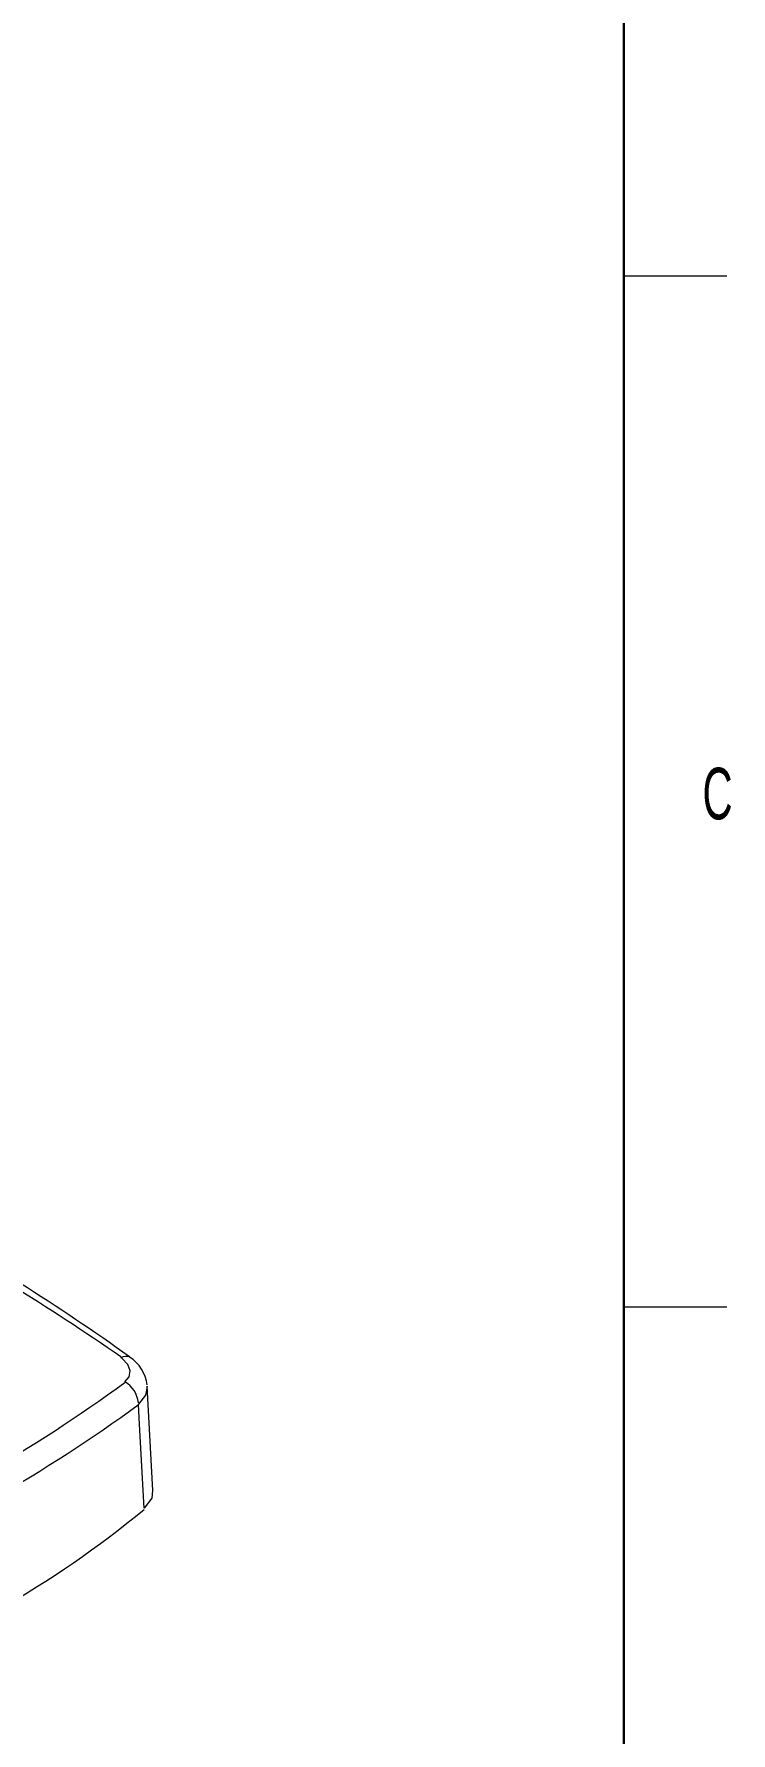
# Model space of a CAD drawing. Header units: inches. Extents: x 0.2 to 16.8, y 0.2 to 10.8.
# Drawn here: x 15.069 to 16.76, y 4.466 to 8.586 of the extents above; entities that cross this region are included whole.
import ezdxf

# ---------------------------------------------------------------- set-up
doc = ezdxf.new("R2010")
doc.units = ezdxf.units.IN
doc.header["$MEASUREMENT"] = 0
doc.styles.add('SLDTEXTSTYLE0', font='TXT', dxfattribs={"width": 0.605})

msp = doc.modelspace()

# ---------------------------------------------------------------- linework, layer by layer
at = {"color": 7, "linetype": 'Continuous', "lineweight": 30}
msp.add_line((16.5, 0.5), (16.5, 10.5), dxfattribs=at)
at = {"color": 7, "linetype": 'Continuous', "lineweight": 0}
for p, q in [((16.5, 8), (16.75, 8)), ((16.5, 5.5), (16.75, 5.5))]:
    msp.add_line(p, q, dxfattribs=at)
at = {"color": 7, "linetype": 'Continuous', "lineweight": 15}
msp.add_line((15.3574, 5.0545), (15.3434, 5.3073), dxfattribs=at)
at = {"color": 7, "linetype": 'Continuous', "lineweight": 0, "flags": 128}
for points in [[(15.2799, 5.3773), (15.286, 5.3796), (15.2915, 5.3806), (15.2965, 5.3802), (15.3007, 5.3785), (15.3011, 5.3782)], [(15.2894, 5.318), (15.3, 5.3303), (15.3024, 5.345), (15.2966, 5.3604), (15.2831, 5.3749), (15.2799, 5.3773)], [(15.3433, 5.3071), (15.3396, 5.2853), (15.3223, 5.2642)], [(15.3365, 5.0116), (15.3251, 5.2147), (15.3223, 5.2642)]]:
    msp.add_lwpolyline(points, dxfattribs=at)
at = {"color": 7, "linetype": 'Continuous', "lineweight": 15, "flags": 128}
msp.add_lwpolyline([(15.3566, 5.0545), (15.3547, 5.0357), (15.3365, 5.0116)], dxfattribs=at)
at = {"color": 7, "linetype": 'Continuous', "lineweight": 0}
for centre, radius, start, end in [((11.2663, -0.4713), 7.0946, 55.54688, 60.70618), ((13.0329, 8.4089), 3.8282, 293.6957, 306.1188), ((15.2563, 5.2605), 0.0664, 5.8698, 60.0361), ((13.0197, 8.4284), 3.9147, 293.7658, 306.0282)]:
    msp.add_arc(centre, radius, start, end, dxfattribs=at)
at = {"color": 7, "linetype": 'Continuous', "lineweight": 15}
for centre, radius, start, end in [((12.1777, 1.0124), 5.3683, 54.4211, 61.2264), ((15.2512, 5.2993), 0.093, 6.8507, 57.7009), ((13.6975, 7.0089), 2.5861, 290.3229, 309.3308)]:
    msp.add_arc(centre, radius, start, end, dxfattribs=at)

# ---------------------------------------------------------------- texts
at = {"color": 7, "linetype": 'Continuous', "lineweight": 0, "insert": (16.6907, 6.807), "char_height": 0.125, "attachment_point": 1, "style": 'SLDTEXTSTYLE0'}
msp.add_mtext('{C}', dxfattribs=at)

doc.saveas('drawing.dxf')
